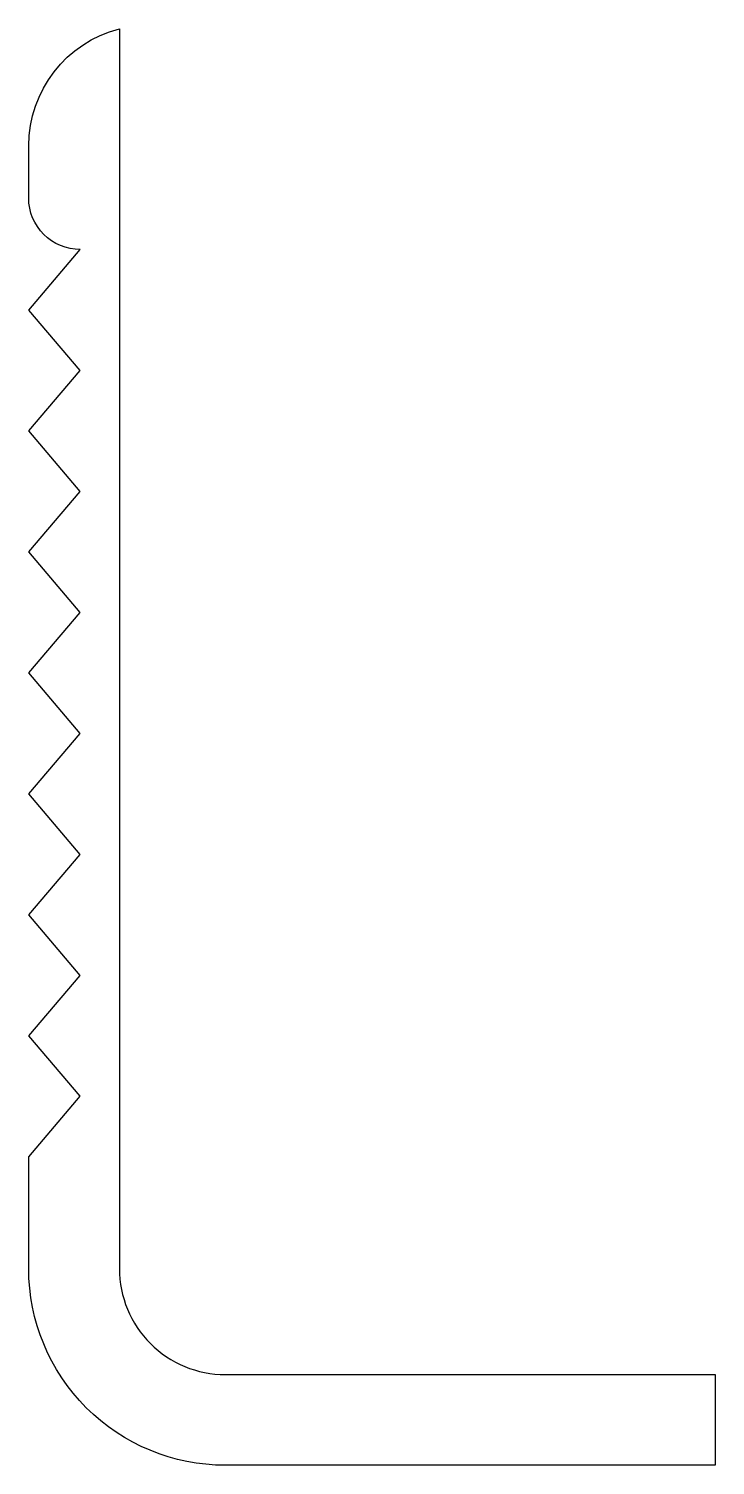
# Model space of a CAD drawing. Extents: x 254.3 to 277, y 217.9 to 265.4.
import ezdxf

# ---------------------------------------------------------------- set-up
doc = ezdxf.new("R2010")
doc.units = 0
doc.layers.add('ANA', color=220, linetype='CONTINUOUS')

msp = doc.modelspace()

# ---------------------------------------------------------------- linework, layer by layer
at = {"layer": 'ANA'}
msp.add_lwpolyline([(256.043, 242.149), (254.343, 244.149), (256.043, 246.149), (254.343, 248.149), (256.043, 250.149), (254.343, 252.149), (256.043, 254.149), (254.343, 256.149), (256.043, 258.149, -0.414214), (254.343, 259.849), (254.343, 261.576, -0.341999), (257.343, 265.449), (257.343, 224.449, 0.414214), (260.843, 220.949), (277.043, 220.949), (277.043, 217.949), (260.843, 217.949, -0.414214), (254.343, 224.449), (254.343, 228.149), (256.043, 230.149), (254.343, 232.149), (256.043, 234.149), (254.343, 236.149), (256.043, 238.149), (254.343, 240.149)], format="xyb", close=True, dxfattribs=at)

doc.saveas('drawing.dxf')
